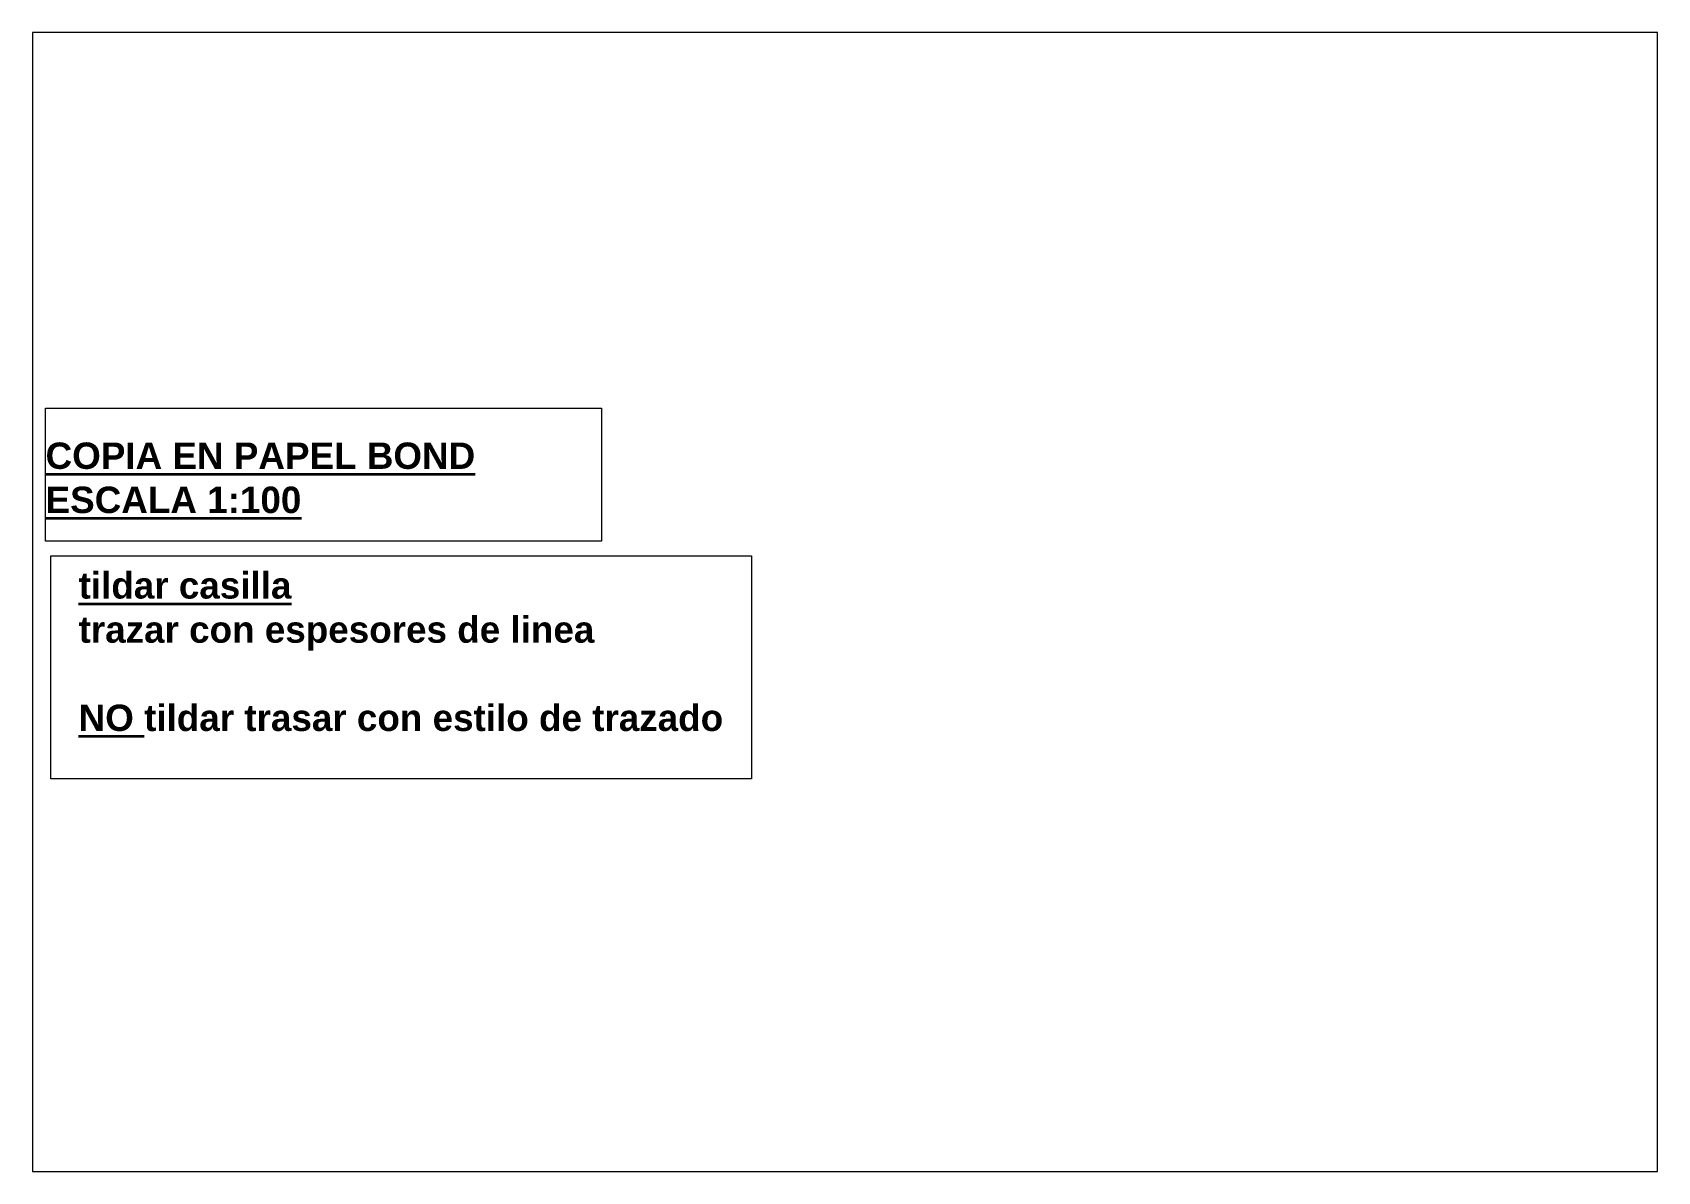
# Paper-space layout 'Layout1' of a CAD drawing. Header units: metres. Extents: x 29 to 262, y 20 to 183.
# The model-space entities are those that its viewports show. They can reach past a viewport. Long polylines and large blocks are cut down to what shows.
import ezdxf

# ---------------------------------------------------------------- set-up
doc = ezdxf.new("R2010")
doc.units = ezdxf.units.M
doc.header["$LTSCALE"] = 0.508
for name, color, linetype, lineweight in [('Lavado Obra Nueva', 3, 'Continuous', 18), ('Muros', 7, 'Continuous', 35), ('Zócalo', 7, 'Continuous', 9)]:
    doc.layers.add(name, color=color, linetype=linetype, lineweight=lineweight)
doc.styles.add('Txt', font='txt_____.ttf')

msp = doc.modelspace()

# ---------------------------------------------------------------- linework, layer by layer
at = {"layer": 'Lavado Obra Nueva', "linetype": 'Continuous', "lineweight": 0}
for points in [[(-43.266, 64.075), (62.165, 64.075), (62.165, 38.877), (-43.266, 38.877)], [(-42.288, 36.106), (90.622, 36.106), (90.622, -6.184), (-42.288, -6.184)]]:
    msp.add_lwpolyline(points, close=True, dxfattribs=at)

# ---------------------------------------------------------------- texts
at = {"layer": 'Muros', "color": 7, "char_height": 5, "attachment_point": 1, "line_spacing_factor": 1.004016, "style": 'Txt'}
for s, insert in [('{\\fArial|b1|i0|c0|p34;\\LCOPIA EN PAPEL BOND\\PESCALA 1:100}', (-43.266, 57.562)), ('{\\fArial|b1|i0|c0|p34;\\Ltildar casilla\\l\\Ptrazar con espesores de linea\\P\\P\\LNO\\l tildar trasar con estilo de trazado}', (-37.001, 32.97))]:
    msp.add_mtext(s, dxfattribs=dict(at, insert=insert))

psp = doc.layouts.get("Layout1")

# ---------------------------------------------------------------- viewports
at = {"layer": 'Zócalo', "linetype": 'Continuous', "lineweight": 0}
psp.add_viewport(center=(145.33, 101.83), size=(232.53, 162.9325), view_center_point=(108.36, 27.32), view_height=215.96306, dxfattribs=at)

doc.saveas('drawing.dxf')
